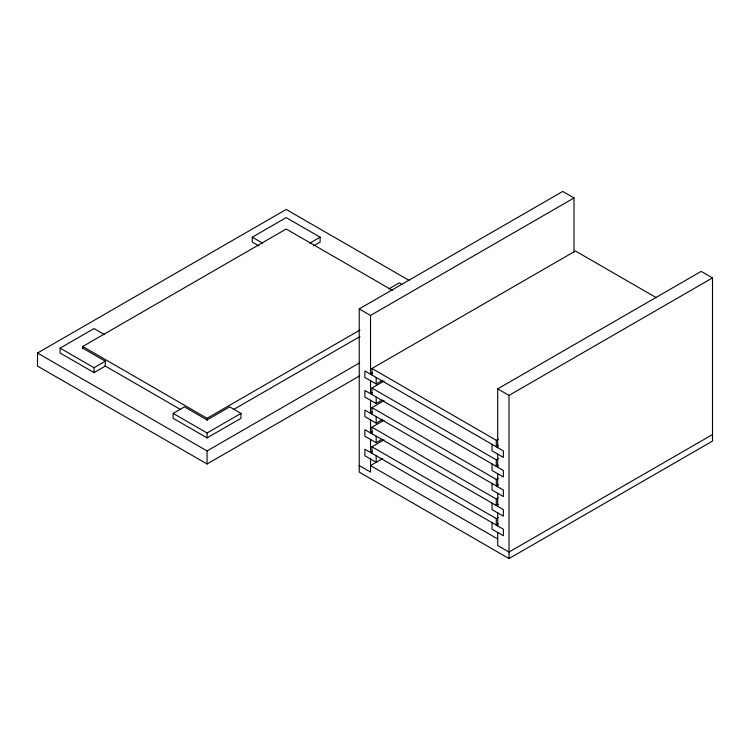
<?xml version="1.0" encoding="UTF-8"?>
<svg xmlns="http://www.w3.org/2000/svg" width="750" height="750" viewBox="0 0 750 750"><rect width="100%" height="100%" fill="white"/><g stroke="black" fill="none" stroke-linecap="round" stroke-linejoin="round"><path stroke-width="1.12" d="M359.728 375.853L207.075 463.988L37.5 366.084L37.5 353.034L286.2 209.447L409.35 280.538M82.716 348.141L105.328 361.191L105.328 366.084L94.022 372.609L60.113 353.034L60.113 348.141L94.022 328.556L104.391 334.537M258.881 245.887L252.291 242.081L252.291 237.188L286.2 217.603L320.119 237.188L320.119 242.081L313.528 245.887M82.716 348.684L82.716 346.509L286.2 229.022L392.362 290.316M60.113 348.141L94.022 367.716L105.328 361.191M309.759 243.169L320.119 237.188M173.156 413.409L184.462 406.875L207.075 419.934L229.678 406.875L240.984 413.409L240.984 418.303L207.075 437.878L173.156 418.303L173.156 413.409L207.075 432.984L240.984 413.409M388.894 288.853L399.253 282.872L402.244 284.597M497.709 447.609L497.709 388.866L701.194 271.388L712.5 277.913L712.5 441.084L509.016 558.562L359.222 472.087L359.222 308.916L562.716 191.438L574.012 197.963L574.012 252.094M359.222 308.916L370.528 315.441L574.012 197.963M82.716 346.509L207.075 418.303L359.934 330.047M233.391 409.631L359.934 336.572M37.5 353.034L207.075 450.938L359.728 362.794M371.944 375L371.944 368.475L575.428 250.988L656.306 297.684M372.553 373.012L370.528 374.184L370.528 315.441M492.056 444.347L492.056 450.872L503.362 457.397L503.362 450.872L364.875 370.922L364.875 377.447L376.181 383.972L382.256 380.466M371.944 394.584L371.944 388.05L384.094 381.038M372.553 392.597L370.528 393.769L370.528 380.709M492.056 463.931L492.056 470.456L503.362 476.981L503.362 470.456L364.875 390.497L364.875 397.031L376.181 403.556L382.256 400.05M371.944 414.159L371.944 407.634L384.094 400.622M372.553 412.172L370.528 413.344L370.528 400.294M492.056 483.506L492.056 490.031L503.362 496.556L503.362 490.031L364.875 410.081L364.875 416.606L376.181 423.131L382.256 419.625M371.944 433.744L371.944 427.219L384.094 420.197M372.553 431.756L370.528 432.928L370.528 419.869M492.056 503.091L492.056 509.616L503.362 516.141L503.362 509.616L364.875 429.666L364.875 436.191L376.181 442.716L382.256 439.209M371.944 453.319L371.944 446.794L384.094 439.781M372.553 451.341L370.528 452.503L370.528 439.453M382.678 458.55L370.528 465.562L497.709 538.987M497.709 388.866L509.016 395.391L712.5 277.913M371.944 368.475L496.294 440.269L498.319 439.097M498.319 445.622L496.294 446.794L496.294 440.269M371.944 388.05L496.294 459.844L498.319 458.681M498.319 465.206L496.294 466.378L496.294 459.844M371.944 407.634L496.294 479.428L498.319 478.256M498.319 484.781L496.294 485.953L496.294 479.428M371.944 427.219L496.294 499.012L498.319 497.841M498.319 504.366L496.294 505.538L496.294 499.012M371.944 446.794L496.294 518.587L498.319 517.416M498.319 523.95L496.294 525.112L496.294 518.587M712.5 434.559L509.016 552.038L497.709 545.513L497.709 532.463M252.291 237.188L262.65 243.169M359.222 465.562L370.528 472.087L370.528 459.028M104.962 365.878L180.787 409.65M509.016 395.391L509.016 558.562M497.709 454.134L497.709 467.194M497.709 473.719L497.709 486.769M497.709 493.294L497.709 506.353M497.709 512.878L497.709 525.928M492.056 522.666L492.056 529.191L503.362 535.725L503.362 529.191L364.875 449.241L364.875 455.766L376.181 462.3L376.181 455.766M376.181 377.447L376.181 383.972M376.181 397.031L376.181 403.556M376.181 416.606L376.181 423.131M376.181 436.191L376.181 442.716M207.075 418.303L207.075 420.478M207.075 432.984L207.075 437.878M207.075 450.938L207.075 463.988M94.022 367.716L94.022 372.609"/></g></svg>
